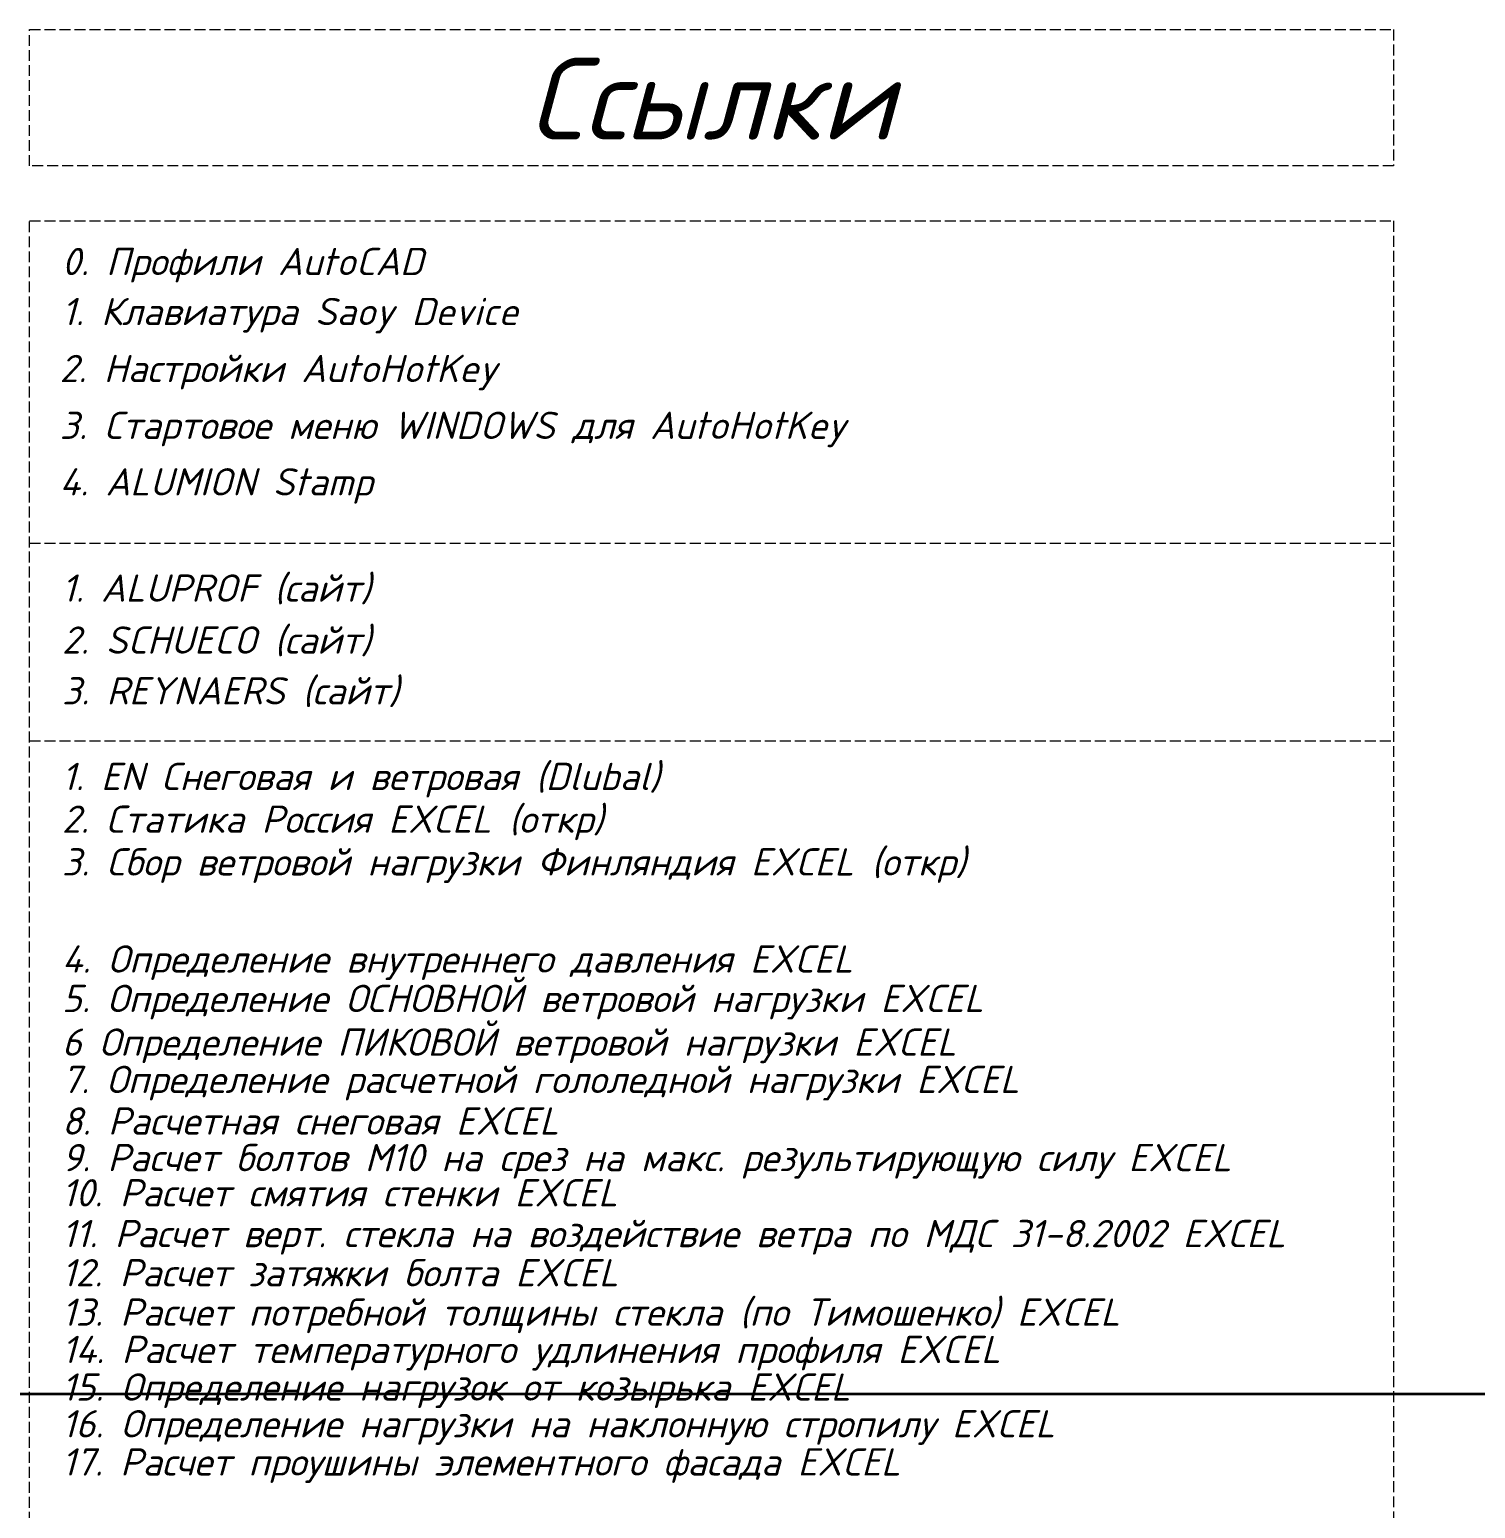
# Model space of a CAD drawing. Header units: millimetres. Extents: x -29692 to 34729, y -8412 to 43293.
# Drawn here: x -19784 to -17134, y -210 to 2500 of the extents above; entities that cross this region are included whole.
import ezdxf
from ezdxf import colors
from ezdxf.entities.mleader import LeaderData, LeaderLine
from ezdxf.math import Vec2, Vec3

# ---------------------------------------------------------------- set-up
doc = ezdxf.new("R2010")
doc.units = ezdxf.units.MM
doc.linetypes.add('JIS_02_4.0', pattern=[5.5, 4, -1.5])
doc.layers.get('Defpoints').update_dxf_attribs({"color": 4, "lineweight": 35})
doc.layers.add('_0_004_Текст_01', color=7, linetype='Continuous', lineweight=18)
doc.layers.add('_0_023 _Линия_04', color=96, linetype='JIS_02_4.0', lineweight=9, plot=False)
doc.styles.add('_DZ_2.5', font='isocpeui.ttf', dxfattribs={"height": 2.5})
doc.styles.add('_DZ_3.2', font='isocpeui.ttf', dxfattribs={"height": 3.2})
doc.styles.add('_DZ_4', font='isocpeui.ttf', dxfattribs={"height": 4})

# ---------------------------------------------------------------- blocks, each defined once
blk = doc.blocks.new('_Dot')
at = {"color": 0, "linetype": 'ByBlock', "lineweight": -2}
blk.add_line((-0.5, 0), (-1, 0), dxfattribs=at)
at = {"color": 0, "linetype": 'ByBlock', "const_width": 0.5}
blk.add_lwpolyline([(-0.25, 0, 1), (0.25, 0, 1)], format="xyb", close=True, dxfattribs=at)

msp = doc.modelspace()

# ---------------------------------------------------------------- linework, layer by layer
at = {"layer": '_0_023 _Линия_04', "ltscale": 5, "transparency": 33554687}
for p, q in [((-19784.319, 1558.758), (-17284.319, 1558.758)), ((-19784.319, 1196.846), (-17284.319, 1196.846))]:
    msp.add_line(p, q, dxfattribs=at)
for points in [[(-19784.319, 2500), (-17284.319, 2500), (-17284.319, 2250), (-19784.319, 2250)], [(-19784.319, 2149.536), (-17284.319, 2149.536), (-17284.319, -2848.976), (-19784.319, -2848.976)]]:
    msp.add_lwpolyline(points, close=True, dxfattribs=at)
at = {"layer": 'Defpoints', "color": 6}
msp.add_xline((0, 0), (1, 0), dxfattribs=at)

# ---------------------------------------------------------------- texts
at = {"layer": '_0_004_Текст_01', "lineweight": 13, "transparency": 33554687, "style": '_DZ_3.2'}
for s, p in [('0. Профили AutoCAD', (-19725.058, 2050.019)), ('1. Клавиатура Saoy Device', (-19725.058, 1958.352)), ('2. Настройки AutoHotKey', (-19729.294, 1853.962)), ('3. Стартовое меню WINDOWS для AutoHotKey', (-19729.294, 1749.772)), ('4. ALUMION Stamp', (-19729.294, 1646.179)), ('1. ALUPROF (сайт)', (-19725.058, 1451.485)), ('2. SCHUECO (сайт)', (-19725.058, 1356.252)), ('3. REYNAERS (сайт)', (-19725.058, 1263.233)), ('1. EN Снеговая и ветровая (Dlubal)', (-19725.058, 1106.274)), ('2. Статика Россия EXCEL (откр)', (-19725.058, 1027.989)), ('3. Сбор ветровой нагрузки Финляндия EXCEL (откр)', (-19725.058, 949.733)), ('4. Определение внутреннего давления EXCEL', (-19725.058, 771.768)), ('5. Определение ОСНОВНОЙ ветровой нагрузки EXCEL', (-19725.058, 699.498)), ('6 Определение ПИКОВОЙ ветровой нагрузки EXCEL', (-19725.058, 619.414)), ('7. Определение расчетной гололедной нагрузки EXCEL', (-19725.058, 551.052)), ('8. Расчетная снеговая EXCEL', (-19725.058, 474.871)), ('9. Расчет болтов М10 на срез на макс. результирующую силу EXCEL', (-19725.058, 407.805)), ('10. Расчет смятия стенки EXCEL', (-19725.058, 343.347)), ('11. Расчет верт. стекла на воздействие ветра по МДС 31-8.2002 EXCEL', (-19725.058, 268.586)), ('12. Расчет затяжки болта EXCEL', (-19725.058, 196.854)), ('13. Расчет потребной толщины стекла (по Тимошенко) EXCEL', (-19725.058, 124.581)), ('14. Расчет температурного удлинения профиля EXCEL', (-19725.058, 56.219)), ('15. Определение нагрузок от козырька EXCEL', (-19725.058, -12.676)), ('16. Определение нагрузки на наклонную стропилу EXCEL', (-19725.058, -79.996)), ('17. Расчет проушины элементного фасада EXCEL', (-19725.058, -149.935))]:
    msp.add_text(s, height=50, dxfattribs=at).set_placement(p)
at = {"layer": '_0_004_Текст_01', "transparency": 33554687, "insert": (-18534.319, 2373.31), "char_height": 150, "width": 12500, "attachment_point": 5, "style": '_DZ_4'}
msp.add_mtext('Ссылки', dxfattribs=at)

# ---------------------------------------------------------------- leaders
at = {"layer": '_0_004_Текст_01'}
ml = msp.add_multileader_mtext('Standard', dxfattribs=at)
ml.set_content('Betoonikruvi ESSVE 8X130 \\PKERG.BET PP CS-50-6 (105307)', color=256, style='_DZ_2.5')
ml.set_leader_properties(color=256, linetype='ByLayer', lineweight=-1)
ml.set_arrow_properties(name='DOT')
ml.build(insert=Vec2(0, 0))
ml.multileader.update_dxf_attribs({"dogleg_length": 2, "arrow_head_size": 5, "scale": 5})
ctx = ml.context
ctx.base_point, ctx.scale, ctx.char_height, ctx.arrow_head_size, ctx.landing_gap_size, ctx.plane_origin = Vec3(-16102.534, 2015.643), 5, 12.5, 5, 10, Vec3(-15814.349, 1979.314)
ctx.text_align_type = 2
notes = []
notes.append((ctx, [(0, (1, 1, 0), (-15828.358, 2015.643), (-1, 0), 10, [(0, [(-15814.349, 1979.314)], 0, [])])]))
ctx.mtext.insert, ctx.mtext.width, ctx.mtext.alignment, ctx.mtext.flow_direction = Vec3(-15848.358, 2022.518), 296.67614, 3, 5
for ctx, leaders in notes:
    for number, flags, end, landing, length, lines in leaders:
        leader = LeaderData()
        leader.index, (leader.has_last_leader_line, leader.has_dogleg_vector, leader.attachment_direction) = number, flags
        leader.last_leader_point, leader.dogleg_vector, leader.dogleg_length = Vec3(end), Vec3(landing), length
        for number, points, colour, breaks in lines:
            line = LeaderLine()
            line.index, line.vertices, line.color, line.breaks = number, Vec3.list(points), colors.encode_raw_color(colour), breaks
            leader.lines.append(line)
        ctx.leaders.append(leader)

doc.saveas('drawing.dxf')
